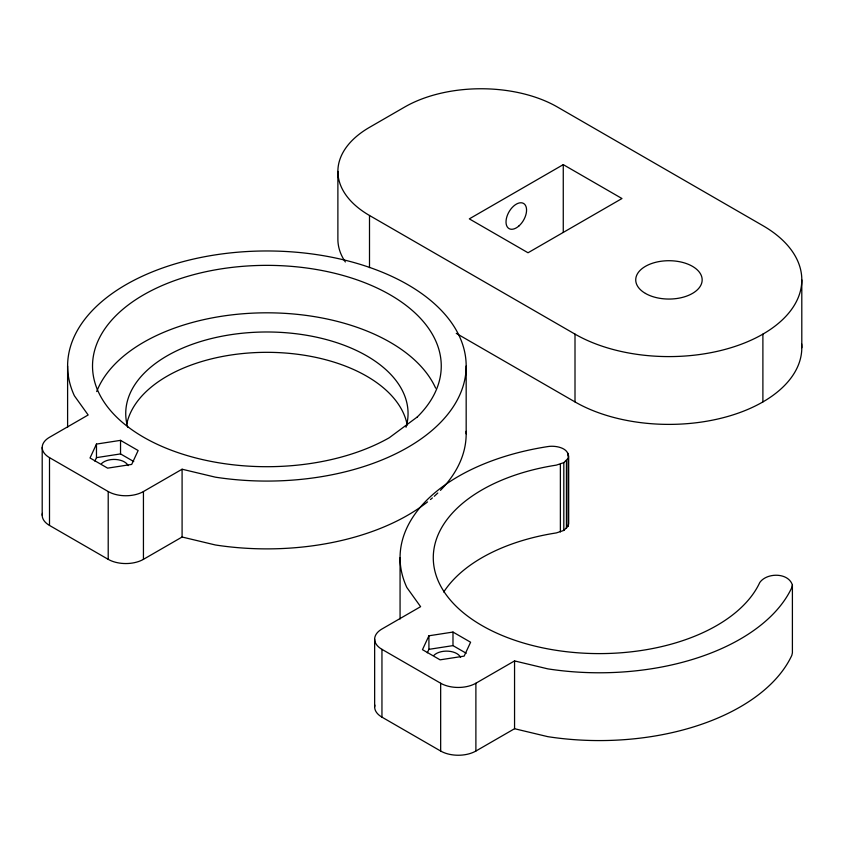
<?xml version="1.0" encoding="UTF-8"?>
<svg xmlns="http://www.w3.org/2000/svg" width="844" height="844" viewBox="0 0 844 844"><rect width="100%" height="100%" fill="white"/><g stroke="black" fill="none" stroke-linecap="round" stroke-linejoin="round"><path stroke-width="1.27" d="M568.107 458.334C570.438 447.869 555.394 445.221 547.767 446.592A199.279 115.058 0 0 0 406.85 587.508L420.607 606.678L381.952 629.002A24.909 14.38 0 0 0 381.952 649.342L381.952 717.136L440.663 751.033A24.909 14.38 0 0 0 475.889 751.033L514.555 728.72L547.767 736.654A199.279 115.058 0 0 0 791.841 655.303L792.4 652.823L792.4 585.019C788.38 572.369 766.774 572.475 759.758 582.539A166.068 95.878 0 0 1 481.913 625.52A166.068 95.878 0 0 1 556.365 465.118L563.813 462.639L568.107 458.334L568.107 526.128L563.813 530.433L556.365 532.912A166.068 95.878 0 0 0 443.733 592.034M568.107 526.128L568.677 523.649L568.677 455.855M792.4 585.019L791.841 587.508A199.279 115.058 0 0 1 547.767 668.859L514.555 660.915L475.889 683.239A24.909 14.38 0 0 1 440.663 683.239L381.952 649.342M96.469 444.081L90.023 457.976L107.631 468.146L131.696 464.422L138.142 450.527L120.534 440.357L96.469 444.081L96.469 457.638L94.855 461.109M428.921 635.785L422.475 649.669L440.093 659.839L464.147 656.115L470.604 642.231L452.985 632.061L428.921 635.785L428.921 649.342L427.307 652.813M563.264 164.633L469.317 218.87L528.027 252.767L621.975 198.53L563.264 164.633L563.264 232.427M49.501 457.638L108.211 491.535A24.909 14.38 0 0 0 143.438 491.535L182.093 469.222L215.315 477.155A199.279 115.058 0 0 0 465.413 376.055A199.279 115.058 0 0 0 249.518 251.406A199.279 115.058 0 0 0 74.399 395.804L88.156 414.984L49.501 437.297A24.909 14.38 0 0 0 49.501 457.638L49.501 525.432L108.211 559.34A24.909 14.38 0 0 0 143.438 559.34L182.093 537.016L215.315 544.96A199.279 115.058 0 0 0 427.528 501.916M96.469 457.638L120.534 453.914L133.742 461.541M428.921 649.342L452.985 645.618L466.194 653.245M369.503 215.484L575.007 334.129A132.856 76.698 0 0 0 762.892 334.129A132.856 76.698 0 0 0 762.892 225.654L557.388 107.009A107.948 62.319 0 0 0 404.73 107.009L369.503 127.349A107.948 62.319 0 0 0 369.503 215.484L369.503 267.632M456.266 333.369L575.007 401.923A132.856 76.698 0 0 0 722.78 417.812A132.856 76.698 0 0 0 801.642 343.919M801.8 279.892L801.8 347.686M762.892 334.129L762.892 401.923M575.007 334.129L575.007 401.923M568.107 453.376L568.107 455.982M566.451 460.645L566.451 528.449M563.813 462.639L563.813 530.433M560.374 464.158L560.374 531.952M514.555 660.915L514.555 728.72M475.889 683.239L475.889 751.033M466.173 366.022L466.173 433.827M452.985 632.061L452.985 645.618M440.663 683.239L440.663 751.033M400.067 557.726L400.067 619M374.652 639.172L374.652 706.966M337.885 171.416L337.885 239.211A107.948 62.319 0 0 0 345.354 261.978M182.093 469.222L182.093 537.016M143.438 491.535L143.438 559.34M120.534 440.357L120.534 453.914M108.211 491.535L108.211 559.34M67.604 366.022L67.604 427.307M42.2 447.468L42.2 515.273M466.12 431.337A199.279 115.058 0 0 1 440.462 490.353M437.783 493.012A199.279 115.058 0 0 1 434.238 496.293M432.381 497.918A199.279 115.058 0 0 1 430.482 499.532M49.501 525.432A24.909 14.38 0 0 1 42.411 513.395M126.8 423.815A141.159 81.499 0 0 1 267.981 352.328A141.159 81.499 0 0 1 407.23 425.07M127.76 427.243A141.159 81.499 0 0 1 266.894 331.987A141.159 81.499 0 0 1 406.027 427.243M96.701 391.574A174.37 100.668 0 0 1 263.824 312.829A174.37 100.668 0 0 1 435.641 388.134M101.502 463.62A14.527 8.387 0 0 1 115.976 459.495A14.527 8.387 0 0 1 128.119 465.635M381.952 717.136A24.909 14.38 0 0 1 374.873 705.088M433.953 655.313A14.527 8.387 0 0 1 448.438 651.188A14.527 8.387 0 0 1 460.571 657.339M417.263 416.989L389.295 437.73A174.37 100.668 0 0 1 102.609 399.771A174.37 100.668 0 0 1 283.341 265.807A174.37 100.668 0 0 1 417.263 416.989M518.944 225.949A14.527 8.387 -60 0 0 523.554 203.436A14.527 8.387 -60 0 0 506.368 218.68A14.527 8.387 -60 0 0 518.944 225.949M645.46 293.438A33.211 19.169 0 0 0 701.026 284.85A33.211 19.169 0 0 0 660.346 261.366A33.211 19.169 0 0 0 645.46 293.438"/></g></svg>
